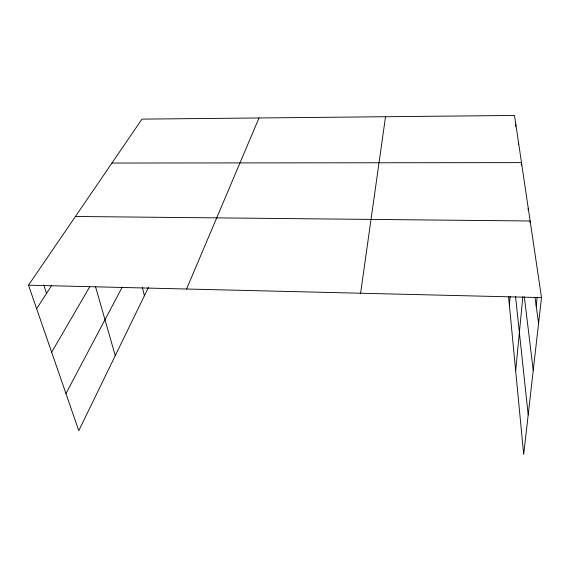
<?xml version="1.0" encoding="UTF-8"?>
<svg xmlns="http://www.w3.org/2000/svg" width="570" height="570" viewBox="0 0 570 570"><rect width="100%" height="100%" fill="white"/><g stroke="black" fill="none" stroke-linecap="round" stroke-linejoin="round"><path stroke-width="0.85" d="M515.601 126.747L515.8 124.153M518.394 144.381L518.536 142.607M509.38 305.149L510.114 296.521M521.279 165.25L521.5 162.628L111.948 163.041M528.091 210.002L528.262 208.235M515.672 370.885L522.832 296.756M529.986 222.713L530.15 220.989L75.439 216.479M536.206 305.997L537.161 297.248M148.492 287.309L78.774 430.671L28.5 285.192L141.951 119.123L514.51 115.453L541.5 297.604L523.688 454.547L508.575 296.792M360.603 293.229L385.527 116.722M186.575 289.019L259.001 117.969M65.942 393.542L122.194 287.202M51.656 352.203L89.804 286.667M36.63 308.719L51.727 285.328M28.5 285.192L541.5 297.604M43.776 285.064L46.533 293.372M95.575 286.845L115.261 355.644M142.308 287.244L144.388 295.745M535.016 297.376L538.586 323.276M524.329 296.756L533.235 370.429M515.551 296.699L528.191 414.896"/></g></svg>
